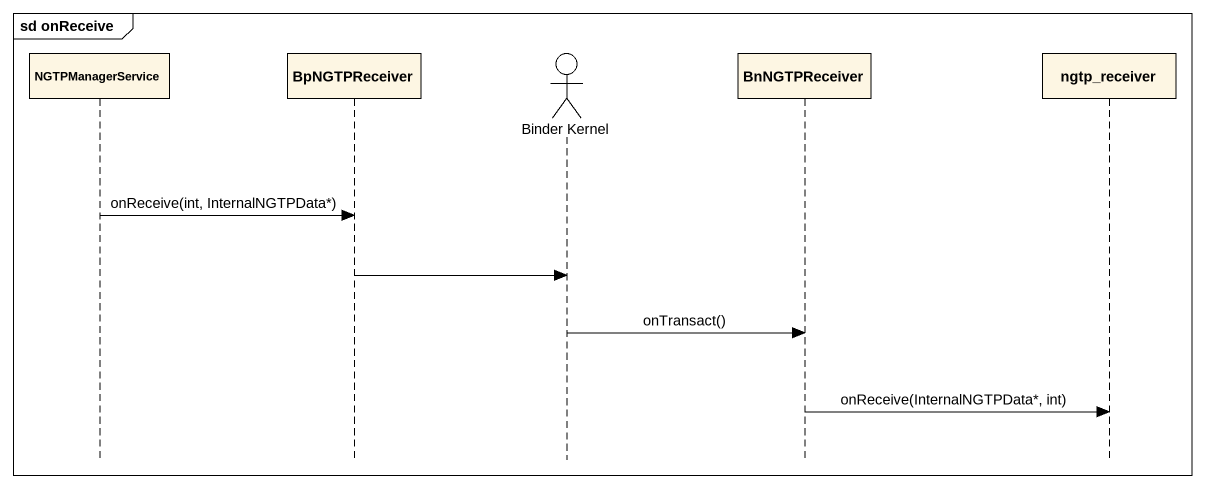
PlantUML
@startuml
mainframe sd onReceive
hide footbox
participant NGTPManagerService
participant BpNGTPReceiver
actor "Binder Kernel" as Binder_Kernel
participant BnNGTPReceiver
participant ngtp_receiver

NGTPManagerService -> BpNGTPReceiver : onReceive(int, InternalNGTPData*)
BpNGTPReceiver -> Binder_Kernel
Binder_Kernel -> BnNGTPReceiver : onTransact()
BnNGTPReceiver -> ngtp_receiver : onReceive(InternalNGTPData*, int)
@enduml
